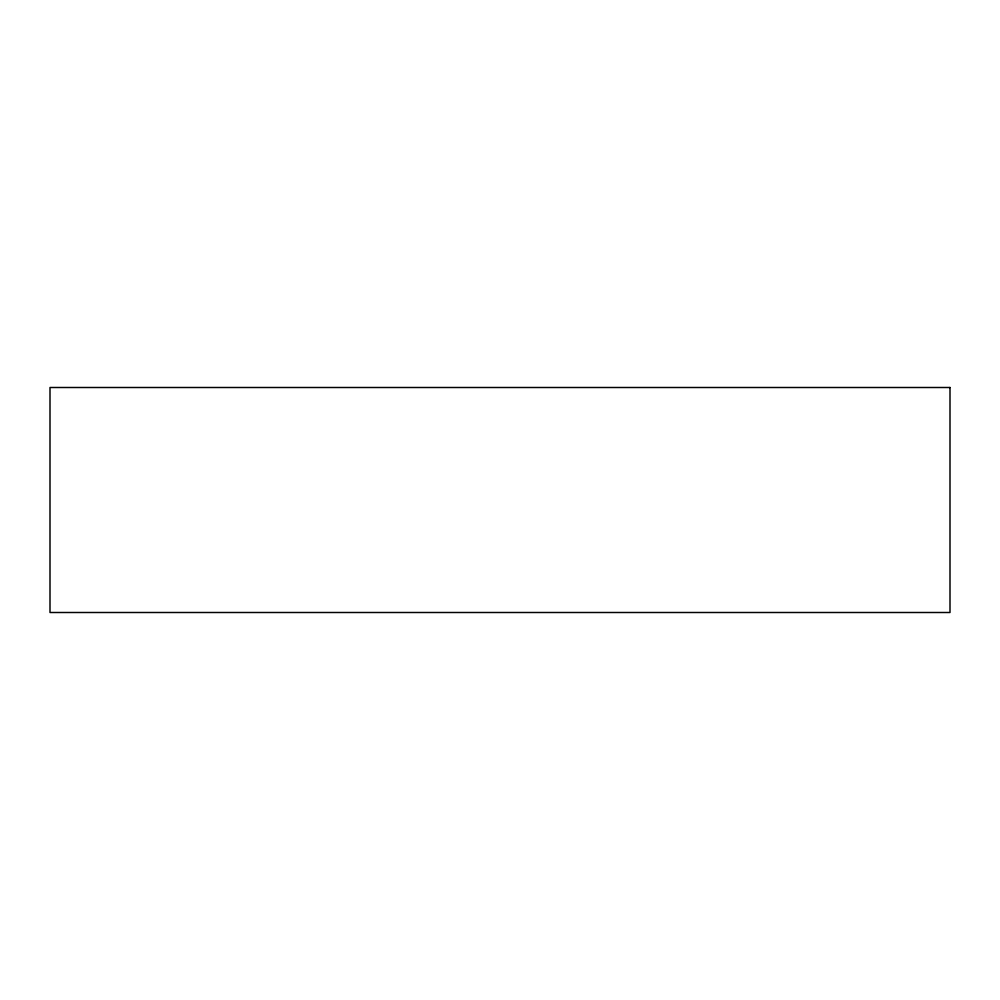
<?xml version="1.0" encoding="UTF-8"?>
<svg xmlns="http://www.w3.org/2000/svg" width="1000" height="1000" viewBox="0 0 1000 1000"><rect width="100%" height="100%" fill="white"/><g stroke="black" fill="none" stroke-linecap="round" stroke-linejoin="round"><path stroke-width="1.5" d="M950 387.5L50 387.5L50 612.5L950 612.5L950 387.5"/></g></svg>
